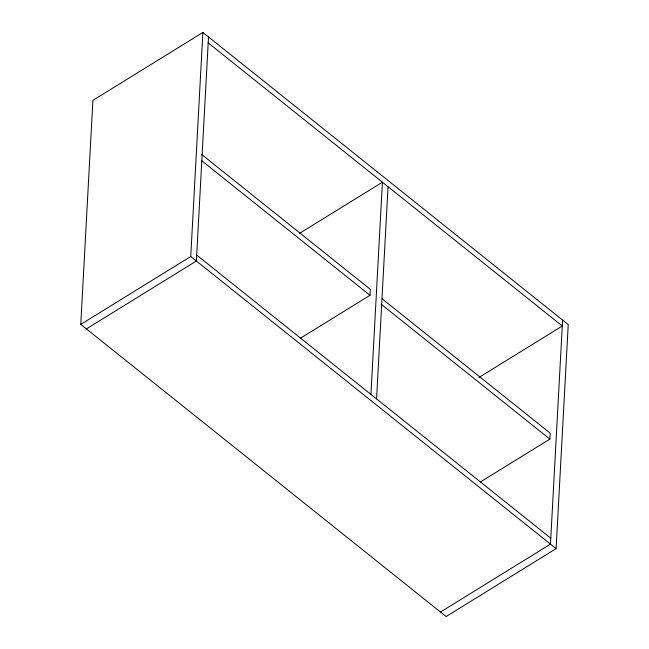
<?xml version="1.0" encoding="UTF-8"?>
<svg xmlns="http://www.w3.org/2000/svg" width="649" height="649" viewBox="0 0 649 649"><rect width="100%" height="100%" fill="white"/><g stroke="black" fill="none" stroke-linecap="round" stroke-linejoin="round"><path stroke-width="0.97" d="M80.768 324.403L92.904 100.36L202.877 32.45L568.232 324.597L556.096 548.64L446.123 616.55L80.768 324.403L190.741 256.493L202.877 32.45M208.507 36.952L196.379 260.995L86.406 328.905M300.357 338.275L370.011 295.271L370.336 289.349L201.652 154.462M370.928 394.397L382.415 182.199L299.611 233.324M376.558 398.9L388.053 186.701M480.219 482.102L549.873 439.089L550.19 433.167L382.302 298.921M562.594 320.095L550.466 544.138L440.493 612.048M478.938 377.475L562.277 326.017L208.191 42.875M201.328 160.384L370.011 295.271M381.19 304.203L549.873 439.089M196.696 255.073L550.782 538.216M190.741 256.493L556.096 548.64"/></g></svg>
